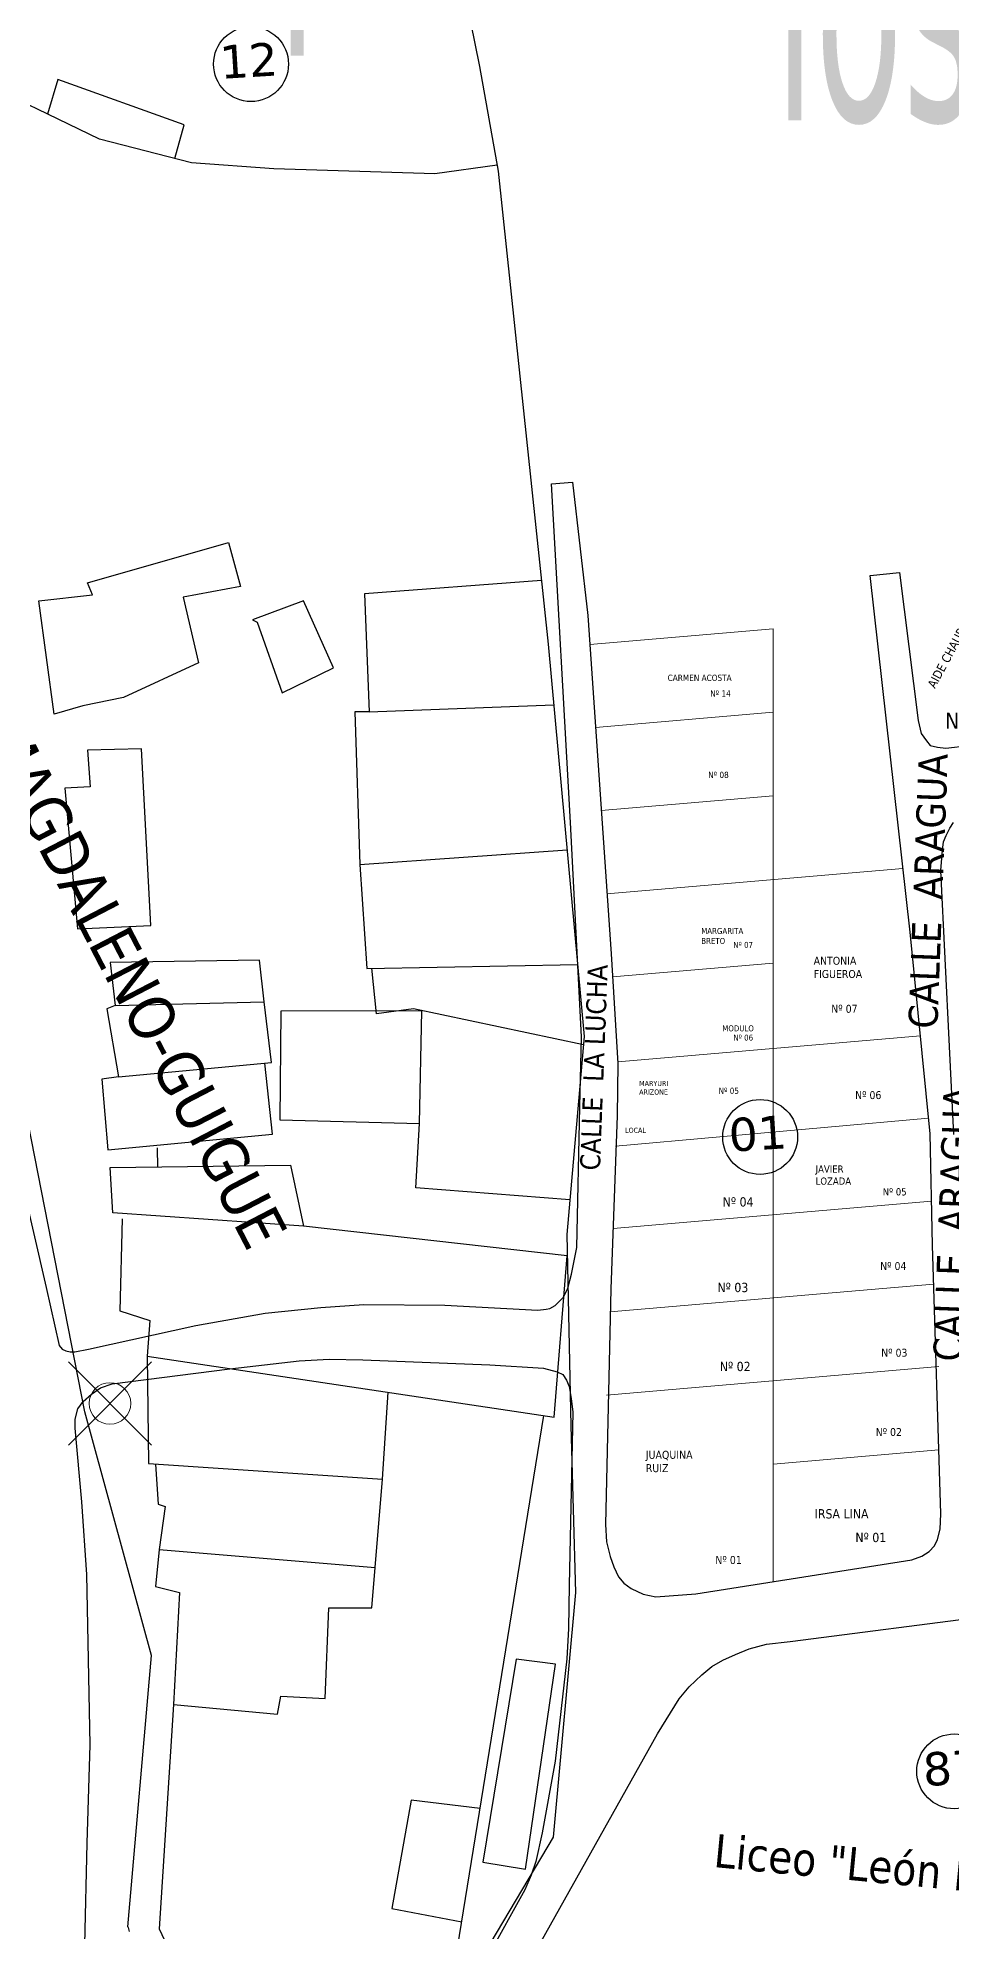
# Model space of a CAD drawing. Header units: metres. Extents: x 2 to 659295185, y -28 to 1124222152.
# Drawn here: x 656727.9 to 656837.6, y 1122704.7 to 1122932.2 of the extents above; entities that cross this region are included whole.
import ezdxf
from ezdxf.enums import TextEntityAlignment as Align

# ---------------------------------------------------------------- set-up
doc = ezdxf.new("R2010")
doc.units = ezdxf.units.M
doc.header["$MEASUREMENT"] = 0
doc.header["$PDMODE"] = 35
doc.header["$PDSIZE"] = 5
for name, color, linetype in [('calle', 255, 'CONTINUOUS'), ('CALLES', 1, 'CONTINUOUS'), ('Cota', 3, 'CONTINUOUS'), ('MANZANA', 30, 'CONTINUOUS'), ('Numero de manzana', 6, 'CONTINUOUS'), ('Parcelas', 140, 'CONTINUOUS'), ('PUNTO', 3, 'CONTINUOUS'), ('TEXTOS', 7, 'CONTINUOUS')]:
    doc.layers.add(name, color=color, linetype=linetype)
doc.layers.add('PARCELA', color=140, linetype='CONTINUOUS', lineweight=40)
doc.styles.add('ROMAN', font='verdana.ttf')
doc.styles.get("Standard").update_dxf_attribs({"font": 'tahoma.ttf'})

msp = doc.modelspace()

# ---------------------------------------------------------------- linework, layer by layer
at = {"layer": 'MANZANA', "lineweight": -2}
for p, q in [((656789.6004, 1122878.6313), (656792.1236, 1122878.8613)), ((656791.8597, 1122837.9396), (656789.6004, 1122878.6313)), ((656792.1236, 1122878.8613), (656793.9459, 1122862.8345)), ((656827.8941, 1122867.6335), (656831.3986, 1122867.9735)), ((656831.3986, 1122867.9735), (656833.6662, 1122850.1771)), ((656832.6849, 1122824.7423), (656827.8941, 1122867.6335)), ((656793.9459, 1122862.8345), (656796.7495, 1122822.1428)), ((656833.6662, 1122850.1771), (656834.0042, 1122848.6374)), ((656834.0042, 1122848.6374), (656834.6639, 1122847.7476)), ((656834.6639, 1122847.7476), (656835.1009, 1122847.1977)), ((656835.1009, 1122847.1977), (656835.9832, 1122846.9877)), ((656836.9645, 1122846.8778), (656842.885, 1122847.5676)), ((656835.9832, 1122846.9877), (656836.9645, 1122846.8778)), ((656793.1791, 1122812.1748), (656791.8597, 1122837.9396)), ((656836.6924, 1122835.6001), (656837.014, 1122836.3699)), ((656837.014, 1122836.3699), (656837.451, 1122837.2597)), ((656837.451, 1122837.2597), (656837.888, 1122837.9196)), ((656836.379, 1122832.1608), (656836.5852, 1122834.6003)), ((656836.5852, 1122834.6003), (656836.6924, 1122835.6001)), ((656837.9375, 1122800.4272), (656836.379, 1122832.1608)), ((656835.0927, 1122800.5272), (656832.6849, 1122824.7423)), ((656796.7495, 1122822.1428), (656797.5741, 1122808.9855)), ((656720.393, 1122818.7135), (656728.878, 1122782.031)), ((656792.9977, 1122803.7665), (656793.1791, 1122812.1748)), ((656797.5741, 1122808.9855), (656797.4999, 1122802.6868)), ((656792.6348, 1122786.85), (656792.9977, 1122803.7665)), ((656797.4999, 1122802.6868), (656796.7083, 1122781.891)), ((656835.3648, 1122787.1499), (656835.0927, 1122800.5272)), ((656791.9917, 1122783.6406), (656792.6348, 1122786.85)), ((656836.3873, 1122754.8565), (656835.3648, 1122787.1499)), ((656791.5629, 1122781.981), (656791.9917, 1122783.6406)), ((656728.878, 1122782.031), (656730.4447, 1122775.0724)), ((656791.0187, 1122780.8712), (656791.5629, 1122781.981)), ((656796.7083, 1122781.891), (656796.0651, 1122753.5768)), ((656746.8704, 1122777.4619), (656755.1905, 1122778.9416)), ((656755.1905, 1122778.9416), (656761.8778, 1122779.6315)), ((656761.8778, 1122779.6315), (656767.0233, 1122779.9914)), ((656767.0233, 1122779.9914), (656776.7781, 1122779.9214)), ((656776.7781, 1122779.9214), (656787.9595, 1122779.3115)), ((656787.9595, 1122779.3115), (656788.9407, 1122779.4215)), ((656788.9407, 1122779.4215), (656789.3777, 1122779.5315)), ((656789.3777, 1122779.5315), (656790.0374, 1122779.8714)), ((656790.0374, 1122779.8714), (656790.4744, 1122780.3113)), ((656790.4744, 1122780.3113), (656791.0187, 1122780.8712)), ((656733.9574, 1122774.6425), (656746.8704, 1122777.4619)), ((656730.4447, 1122775.0724), (656730.7745, 1122774.6325)), ((656730.7745, 1122774.6325), (656731.2198, 1122774.4125)), ((656731.2198, 1122774.4125), (656731.764, 1122774.3025)), ((656732.3165, 1122774.3025), (656733.9574, 1122774.6425)), ((656731.764, 1122774.3025), (656732.3165, 1122774.3025)), ((656736.8187, 1122770.4533), (656750.9521, 1122772.2829)), ((656750.9521, 1122772.2829), (656759.2722, 1122773.2128)), ((656759.2722, 1122773.2128), (656762.8921, 1122773.4427)), ((656762.8921, 1122773.4427), (656766.9408, 1122773.3527)), ((656766.9408, 1122773.3527), (656782.1791, 1122772.7529)), ((656782.1791, 1122772.7529), (656788.6439, 1122772.3429)), ((656788.6439, 1122772.3429), (656790.293, 1122771.903)), ((656734.3037, 1122769.2236), (656735.4004, 1122770.0034)), ((656735.4004, 1122770.0034), (656736.8187, 1122770.4533)), ((656790.293, 1122771.903), (656790.9527, 1122771.5731)), ((656790.9527, 1122771.5731), (656791.3897, 1122770.9132)), ((656791.3897, 1122770.9132), (656791.7196, 1122770.1434)), ((656791.7196, 1122770.1434), (656791.9504, 1122768.7037)), ((656732.6711, 1122767.4539), (656733.3225, 1122768.3338)), ((656733.3225, 1122768.3338), (656734.3037, 1122769.2236)), ((656791.9504, 1122768.7037), (656792.1731, 1122767.044)), ((656732.3495, 1122766.2342), (656732.6711, 1122767.4539)), ((656732.3495, 1122765.1244), (656732.3495, 1122766.2342)), ((656792.1731, 1122767.044), (656791.7196, 1122746.2582)), ((656733.1576, 1122756.2862), (656732.3495, 1122765.1244)), ((656733.743, 1122747.548), (656733.1576, 1122756.2862)), ((656836.2883, 1122752.9769), (656836.3873, 1122754.8565)), ((656796.0651, 1122753.5768), (656796.1888, 1122751.4672)), ((656835.6369, 1122750.9773), (656835.9668, 1122751.7571)), ((656835.9668, 1122751.7571), (656836.2883, 1122752.9769)), ((656796.1888, 1122751.4672), (656796.6341, 1122749.7075)), ((656796.6341, 1122749.7075), (656797.0794, 1122748.4878)), ((656832.9075, 1122749.3076), (656834.1114, 1122749.7575)), ((656834.1114, 1122749.7575), (656834.9855, 1122750.3174)), ((656834.9855, 1122750.3174), (656835.6369, 1122750.9773)), ((656734.1636, 1122727.0921), (656733.743, 1122747.548)), ((656797.0794, 1122748.4878), (656797.6318, 1122747.278)), ((656797.6318, 1122747.278), (656798.2915, 1122746.5082)), ((656806.9496, 1122745.2185), (656832.9075, 1122749.3076)), ((656791.7196, 1122746.2582), (656791.6289, 1122741.0593)), ((656798.2915, 1122746.5082), (656799.1738, 1122745.8483)), ((656799.1738, 1122745.8483), (656800.6003, 1122745.1885)), ((656800.6003, 1122745.1885), (656802.1341, 1122744.8585)), ((656802.1341, 1122744.8585), (656806.9496, 1122745.2185)), ((656818.2629, 1122739.5096), (656844.9877, 1122742.9489)), ((656791.6289, 1122741.0593), (656791.431, 1122737.4)), ((656811.6992, 1122737.9399), (656813.3402, 1122738.6098)), ((656813.3402, 1122738.6098), (656815.4181, 1122739.1697)), ((656815.4181, 1122739.1697), (656818.2629, 1122739.5096)), ((656791.431, 1122737.4), (656790.0539, 1122725.1225)), ((656807.6505, 1122735.4904), (656808.8544, 1122736.4902)), ((656808.8544, 1122736.4902), (656810.1655, 1122737.2701)), ((656810.1655, 1122737.2701), (656811.6992, 1122737.9399)), ((656804.9294, 1122732.601), (656806.125, 1122734.0407)), ((656806.125, 1122734.0407), (656807.6505, 1122735.4904)), ((656802.3155, 1122728.3819), (656804.9294, 1122732.601)), ((656733.776, 1122715.2546), (656734.1636, 1122727.0921)), ((656783.7211, 1122695.2286), (656802.3155, 1122728.3819)), ((656790.0539, 1122725.1225), (656788.4542, 1122716.4843)), ((656733.5039, 1122703.087), (656733.776, 1122715.2546)), ((656788.4542, 1122716.4843), (656787.7038, 1122713.055)), ((656787.7038, 1122713.055), (656787.1596, 1122711.3953)), ((656787.1596, 1122711.3953), (656786.401, 1122709.6257)), ((656786.401, 1122709.6257), (656781.94, 1122701.6373))]:
    msp.add_line(p, q, dxfattribs=at)
at = {"layer": 'Numero de manzana', "lineweight": -2}
for centre in [(656753.4892, 1122929.0917), (656814.6634, 1122800.1388), (656837.9898, 1122723.8851)]:
    msp.add_circle(centre, 4.5001, dxfattribs=at)
at = {"layer": 'PARCELA', "lineweight": 0}
for p, q in [((656816.2173, 1122861.2311), (656794.1866, 1122859.3419)), ((656816.2173, 1122861.2311), (656816.2173, 1122746.6784)), ((656816.2173, 1122851.181), (656794.8749, 1122849.3509)), ((656816.2173, 1122841.131), (656795.5633, 1122839.3598)), ((656831.8274, 1122832.4196), (656796.2517, 1122829.3688)), ((656816.2173, 1122821.0311), (656796.9229, 1122819.3766)), ((656833.9219, 1122812.3014), (656797.5617, 1122809.1834)), ((656834.9081, 1122802.3833), (656797.2954, 1122799.0495)), ((656835.2575, 1122792.4276), (656796.9844, 1122789.1456)), ((656835.5133, 1122782.4597), (656796.6455, 1122779.1267)), ((656836.1441, 1122772.5359), (656796.1908, 1122769.1097)), ((656836.1441, 1122762.5359), (656816.2173, 1122760.8271))]:
    msp.add_line(p, q, dxfattribs=at)
at = {"layer": 'Parcelas'}
for points in [[(656681.9579, 1122974.247), (656680.5579, 1122977.9547), (656682.0979, 1122981.8747), (656684.8978, 1122985.7947), (656689.3778, 1122989.4347), (656691.6178, 1122989.8547), (656704.4977, 1122994.7546), (656707.9977, 1122997.9746), (656717.0977, 1122999.9346), (656718.6376, 1122998.8146), (656717.9376, 1123003.4346), (656763.8574, 1123013.0945), (656780.9373, 1122928.815), (656783.1773, 1122916.2151), (656789.1972, 1122859.3754), (656793.5372, 1122812.1957), (656791.4372, 1122788.3958), (656791.9299, 1122765.4253)], [(656783.0503, 1122916.9291), (656775.5875, 1122915.9243), (656756.2253, 1122916.498), (656746.3291, 1122917.2151), (656735.2855, 1122920.0836), (656727.8274, 1122923.6692), (656724.8155, 1122925.1034), (656714.3456, 1122924.6731), (656710.0429, 1122967.5568), (656704.4977, 1122994.7546)], [(656738.6897, 1122705.1826), (656741.5145, 1122737.825), (656733.5109, 1122767.0933), (656724.7225, 1122812.0551), (656713.5802, 1122851.5242), (656705.1057, 1122885.1866), (656696.3174, 1122920.8892), (656681.9579, 1122974.247)], [(656744.3434, 1122917.7309), (656745.4685, 1122921.8046), (656730.2656, 1122927.2547), (656729.0439, 1122923.0843)], [(656727.9708, 1122864.5786), (656734.4249, 1122865.2957), (656733.8512, 1122866.73), (656750.7752, 1122871.6064), (656752.2094, 1122866.2997), (656745.3251, 1122865.0089), (656747.1896, 1122857.1206), (656738.1539, 1122852.9613), (656733.2775, 1122851.9573), (656729.8354, 1122850.9534), (656727.9708, 1122864.5786)], [(656788.3891, 1122867.0055), (656767.1255, 1122865.4392), (656767.6992, 1122851.2402), (656789.8682, 1122852.0819)], [(656754.2174, 1122861.997), (656757.2293, 1122853.535), (656763.3965, 1122856.5469), (656759.8109, 1122864.5786), (656753.6437, 1122862.2838), (656754.2174, 1122861.997)], [(656767.6992, 1122851.2402), (656765.9781, 1122851.2402), (656766.5518, 1122832.882), (656791.4727, 1122834.6394)], [(656741.4527, 1122825.5674), (656740.3053, 1122846.7941), (656733.8512, 1122846.6507), (656734.1381, 1122842.2045), (656731.1262, 1122842.0611), (656732.627, 1122825.143), (656741.4527, 1122825.5674)], [(656766.5518, 1122832.882), (656767.4124, 1122820.4041), (656792.7382, 1122820.8816)], [(656736.5763, 1122821.1212), (656737.15, 1122815.958), (656755.0779, 1122816.3883), (656754.5042, 1122821.4081), (656736.5763, 1122821.1212)], [(656793.4499, 1122811.2055), (656773.0059, 1122815.5277), (656768.5597, 1122814.954), (656767.9912, 1122820.415)], [(656737.15, 1122815.958), (656736.146, 1122815.5277), (656737.5802, 1122807.3526), (656755.9385, 1122809.0737), (656755.0779, 1122816.3883)], [(656757.0858, 1122815.2409), (656756.9424, 1122802.1893), (656773.723, 1122801.7591), (656773.9959, 1122815.3184), (656757.0858, 1122815.2409)], [(656737.5802, 1122807.3526), (656735.5723, 1122807.0657), (656736.2894, 1122798.6037), (656756.0819, 1122800.4682), (656755.1254, 1122808.9974)], [(656791.8052, 1122792.5663), (656773.2927, 1122794.0142), (656773.723, 1122801.7591)], [(656742.2235, 1122798.8314), (656742.2465, 1122796.4809)], [(656736.5763, 1122796.4524), (656758.2332, 1122796.7392), (656759.8109, 1122789.4246), (656736.8631, 1122791.0023), (656736.5763, 1122796.4524)], [(656738.0105, 1122790.2852), (656737.7237, 1122779.2415), (656741.3092, 1122778.0942), (656741.0224, 1122773.7914), (656789.9299, 1122766.4768), (656791.4921, 1122785.8387), (656759.8109, 1122789.4246)], [(656741.0224, 1122773.7914), (656741.1658, 1122760.8833), (656769.2769, 1122759.0188), (656769.9686, 1122769.4623)], [(656744.1777, 1122731.9117), (656742.4566, 1122704.9481), (656744.608, 1122700.3585), (656775.8743, 1122697.0598), (656777.5954, 1122698.2072), (656788.6883, 1122766.6625)], [(656791.9299, 1122765.4253), (656792.4933, 1122745.3691), (656789.7891, 1122715.9609), (656777.7329, 1122695.6793)], [(656742.0131, 1122760.8271), (656742.3132, 1122756.0069), (656743.1738, 1122755.7201), (656742.4566, 1122750.5568), (656768.4163, 1122748.4055), (656769.2769, 1122759.0188)], [(656742.4566, 1122750.5568), (656742.0264, 1122746.1107), (656744.8948, 1122745.3936), (656744.1777, 1122731.9117), (656756.6556, 1122730.7643), (656757.0858, 1122732.9157), (656762.3925, 1122732.6289), (656762.8228, 1122743.5291), (656767.986, 1122743.5291), (656768.4163, 1122748.4055)], [(656781.3244, 1122712.9798), (656786.4877, 1122712.1193), (656790.0733, 1122736.7881), (656785.3403, 1122737.3618), (656781.3244, 1122712.9798)], [(656781.0315, 1122719.4116), (656772.719, 1122720.4378), (656770.4242, 1122707.3863), (656778.825, 1122705.7953)], [(656738.6897, 1122705.1826), (656738.7045, 1122705.1268), (656738.7487, 1122704.9675), (656738.7956, 1122704.8091), (656738.8453, 1122704.6514)]]:
    msp.add_lwpolyline(points, dxfattribs=at)
at = {"layer": 'PUNTO', "lineweight": 0}
msp.add_point((656736.5335, 1122768.1046), dxfattribs=at)

# ---------------------------------------------------------------- texts
at = {"layer": 'calle', "lineweight": -2}
msp.add_text('Liceo "León Moratinos"', height=4, rotation=354.540453, dxfattribs=at).set_placement((656808.978, 1122712.3961))
at = {"layer": 'CALLES', "color": 0}
msp.add_text('CARRETERA NACIONAL MAGDALENO-GUIGUE', height=5.5, rotation=297.43055, dxfattribs=at).set_placement((656721.7236, 1122852.709), align=Align.MIDDLE)
for s, height, rotation, p in [('AIDE CHAURAN', 1.077471, 61.661424, (656835.668, 1122853.9758)), ('CALLE  ARAGUA', 3.5001, 87.808645, (656835.9553, 1122813.1014)), ('CALLE  LA LUCHA', 2.40098, 87.808645, (656795.4093, 1122796.0795)), ('CALLE  ARAGUA', 3.5001, 87.808645, (656838.9436, 1122773.0961))]:
    msp.add_text(s, height=height, rotation=rotation, dxfattribs=at).set_placement(p)
at = {"layer": 'Cota', "lineweight": 0, "attachment_point": 1}
for s, width, insert, char_height in [('CARMEN ACOSTA', 17.52809, (656803.5462, 1122855.7045), 0.746373), ('Nº 14', 17.52809, (656808.6622, 1122853.8201), 0.74637), ('Nº 78', 17.52809, (656836.8847, 1122851.1389), 1.92372), ('Nº 08', 17.52809, (656808.4213, 1122844.0338), 0.74637), ('MARGARITA\\PBRETO', 21.3259, (656807.5864, 1122825.2545), 0.71548), ('Nº 07', 17.52809, (656811.4336, 1122823.5838), 0.71548), ('ANTONIA\\PFIGUEROA', 17.52809, (656821.0979, 1122821.7967), 0.9542), ('Nº 07', 17.52809, (656823.2117, 1122816.0207), 0.9542), ('MODULO', 17.52809, (656810.1162, 1122813.5547), 0.71548), ('Nº 06', 17.52809, (656811.4462, 1122812.44), 0.71548), ('MARYURI \\PARIZONE', 17.52809, (656800.1277, 1122806.8791), 0.61852), ('Nº 05', 17.52809, (656809.6798, 1122806.058), 0.73532), ('Nº 06', 17.52809, (656826.0727, 1122805.6508), 0.9542), ('LOCAL', 17.52809, (656798.4349, 1122801.249), 0.61852), ('JAVIER \\PLOZADA', 17.52809, (656821.3285, 1122796.7164), 0.86829), ('Nº 04', 17.52809, (656810.1637, 1122792.8969), 1.1202), ('Nº 05', 17.52809, (656829.3929, 1122793.9807), 0.86829), ('Nº 04', 17.52809, (656829.0908, 1122785.1023), 0.95051), ('Nº 03', 17.52809, (656809.5333, 1122782.6102), 1.1202), ('Nº 03', 17.52809, (656829.2148, 1122774.6836), 0.95051), ('Nº 02', 17.52809, (656809.8126, 1122773.1113), 1.1202), ('Nº 02', 17.52809, (656828.5548, 1122765.1456), 0.95051), ('JUAQUINA \\PRUIZ', 17.52809, (656800.9232, 1122762.417), 0.96193), ('IRSA LINA', 17.52809, (656821.211, 1122755.4036), 1.11848), ('Nº 01', 17.52809, (656826.1144, 1122752.5583), 1.11848), ('Nº 01', 17.52809, (656809.2787, 1122749.7705), 0.96193)]:
    msp.add_mtext_dynamic_manual_height_columns(s, width=width, gutter_width=9.6186, heights=[0], dxfattribs=dict(at, insert=insert, char_height=char_height))
at = {"layer": 'Numero de manzana', "lineweight": -2, "style": 'ROMAN'}
for s, p in [('12', (656749.8416, 1122927.3151)), ('01', (656811.0158, 1122798.3622)), ('87', (656834.3422, 1122722.1085))]:
    msp.add_text(s, height=4, rotation=3.491535, dxfattribs=at).set_placement(p)
at = {"layer": 'TEXTOS', "color": 0, "width": 0.529412}
for s, height, p in [('la vaquera', 27.69936, (656708.6671, 1122938.0238)), ('los nisperos', 27.699362, (656816.4375, 1122922.3289))]:
    msp.add_text(s, height=height, dxfattribs=at).set_placement(p)

doc.saveas('drawing.dxf')
